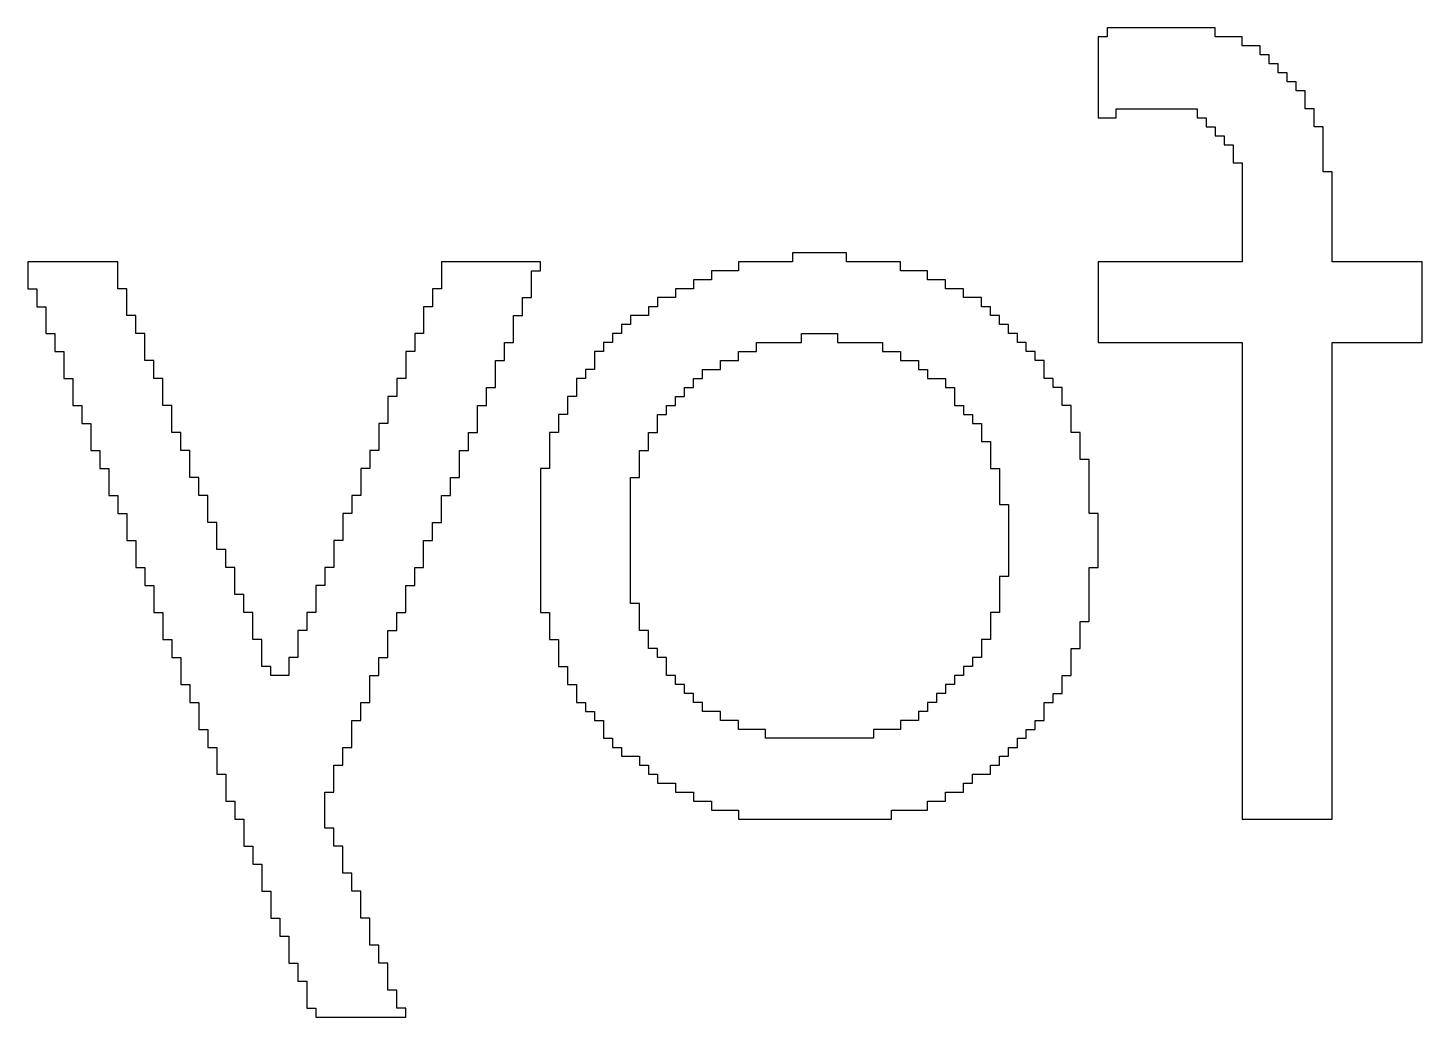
# Model space of a CAD drawing. Header units: millimetres. Extents: x 0 to 171, y 0 to 26.
# Drawn here: x 108.59 to 114.53, y 11.58 to 15.8 of the extents above; entities that cross this region are included whole.
import ezdxf

# ---------------------------------------------------------------- set-up
doc = ezdxf.new("R2010")
doc.units = ezdxf.units.MM
doc.layers.add('BottomOverlay', color=54, linetype='Continuous')

msp = doc.modelspace()

# ---------------------------------------------------------------- linework, layer by layer
at = {"layer": 'BottomOverlay'}
for p, q in [((113.1902, 15.7588), (113.1518, 15.7588)), ((113.1518, 15.7588), (113.1518, 15.7204)), ((113.1902, 15.7971), (113.1902, 15.7588)), ((113.6502, 15.7971), (113.1902, 15.7971)), ((113.6502, 15.7588), (113.6502, 15.7971)), ((113.7652, 15.7588), (113.6502, 15.7588)), ((113.7652, 15.7204), (113.7652, 15.7588)), ((113.1518, 15.7204), (113.1518, 15.6821)), ((113.8419, 15.7204), (113.7652, 15.7204)), ((113.8419, 15.6821), (113.8419, 15.7204)), ((113.1518, 15.6821), (113.1518, 15.6437)), ((113.1518, 15.6437), (113.1518, 15.6054)), ((113.8802, 15.6821), (113.8419, 15.6821)), ((113.8802, 15.6437), (113.8802, 15.6821)), ((113.9186, 15.6437), (113.8802, 15.6437)), ((113.9186, 15.6054), (113.9186, 15.6437)), ((113.1518, 15.6054), (113.1518, 15.5671)), ((113.9569, 15.6054), (113.9186, 15.6054)), ((113.9569, 15.5671), (113.9569, 15.6054)), ((113.1518, 15.5671), (113.1518, 15.5287)), ((113.1518, 15.5287), (113.1518, 15.4904)), ((113.9953, 15.5671), (113.9569, 15.5671)), ((113.9953, 15.5287), (113.9953, 15.5671)), ((114.0336, 15.5287), (113.9953, 15.5287)), ((114.0336, 15.4904), (114.0336, 15.5287)), ((113.1518, 15.4904), (113.1518, 15.4521)), ((113.1518, 15.4521), (113.1518, 15.4137)), ((113.2285, 15.4137), (113.2285, 15.4521)), ((113.2285, 15.4521), (113.5735, 15.4521)), ((113.5735, 15.4521), (113.5735, 15.4137)), ((114.0336, 15.4521), (114.0336, 15.4904)), ((114.0719, 15.4521), (114.0336, 15.4521)), ((114.0719, 15.4137), (114.0719, 15.4521)), ((113.1518, 15.4137), (113.2285, 15.4137)), ((113.5735, 15.4137), (113.6119, 15.4137)), ((113.6119, 15.4137), (113.6119, 15.3754)), ((114.0719, 15.3754), (114.0719, 15.4137)), ((113.6119, 15.3754), (113.6502, 15.3754)), ((113.6502, 15.3754), (113.6502, 15.337)), ((113.6502, 15.337), (113.6886, 15.337)), ((113.6886, 15.337), (113.6886, 15.2987)), ((114.1103, 15.3754), (114.0719, 15.3754)), ((114.1103, 15.337), (114.1103, 15.3754)), ((114.1103, 15.2987), (114.1103, 15.337)), ((113.6886, 15.2987), (113.7269, 15.2987)), ((113.7269, 15.2987), (113.7269, 15.2604)), ((114.1103, 15.2604), (114.1103, 15.2987)), ((113.7269, 15.2604), (113.7269, 15.222)), ((113.7269, 15.222), (113.7652, 15.222)), ((113.7652, 15.222), (113.7652, 15.1837)), ((114.1103, 15.222), (114.1103, 15.2604)), ((114.1103, 15.1837), (114.1103, 15.222)), ((113.7652, 15.1837), (113.7652, 15.1453)), ((114.1486, 15.1837), (114.1103, 15.1837)), ((114.1486, 15.1453), (114.1486, 15.1837)), ((113.7652, 15.1453), (113.7652, 15.107)), ((113.7652, 15.107), (113.7652, 15.0687)), ((114.1486, 15.107), (114.1486, 15.1453)), ((114.1486, 15.0687), (114.1486, 15.107)), ((113.7652, 15.0687), (113.7652, 15.0303)), ((114.1486, 15.0303), (114.1486, 15.0687)), ((113.7652, 15.0303), (113.7652, 14.992)), ((113.7652, 14.992), (113.7652, 14.9537)), ((114.1486, 14.992), (114.1486, 15.0303)), ((114.1486, 14.9537), (114.1486, 14.992)), ((113.7652, 14.9537), (113.7652, 14.9153)), ((114.1486, 14.9153), (114.1486, 14.9537)), ((113.7652, 14.9153), (113.7652, 14.877)), ((113.7652, 14.877), (113.7652, 14.8386)), ((114.1486, 14.877), (114.1486, 14.9153)), ((114.1486, 14.8386), (114.1486, 14.877)), ((108.5895, 14.8003), (108.5895, 14.762)), ((108.9729, 14.8003), (108.5895, 14.8003)), ((108.9729, 14.762), (108.9729, 14.8003)), ((110.7748, 14.8003), (110.3531, 14.8003)), ((110.3531, 14.8003), (110.3531, 14.762)), ((110.7748, 14.762), (110.7748, 14.8003)), ((111.8483, 14.8003), (111.6183, 14.8003)), ((111.6183, 14.8003), (111.6183, 14.762)), ((111.8483, 14.8386), (111.8483, 14.8003)), ((112.0783, 14.8386), (111.8483, 14.8386)), ((112.0783, 14.8003), (112.0783, 14.8386)), ((112.3084, 14.8003), (112.0783, 14.8003)), ((112.3084, 14.762), (112.3084, 14.8003)), ((113.7652, 14.8003), (113.1518, 14.8003)), ((113.1518, 14.8003), (113.1518, 14.762)), ((113.7652, 14.8386), (113.7652, 14.8003)), ((114.1486, 14.8003), (114.1486, 14.8386)), ((114.532, 14.8003), (114.1486, 14.8003)), ((114.532, 14.762), (114.532, 14.8003)), ((108.5895, 14.762), (108.5895, 14.7236)), ((108.9729, 14.7236), (108.9729, 14.762)), ((110.3531, 14.762), (110.3531, 14.7236)), ((110.7365, 14.7236), (110.7365, 14.762)), ((110.7365, 14.762), (110.7748, 14.762)), ((111.6183, 14.762), (111.5033, 14.762)), ((111.5033, 14.762), (111.5033, 14.7236)), ((112.4234, 14.762), (112.3084, 14.762)), ((112.4234, 14.7236), (112.4234, 14.762)), ((113.1518, 14.762), (113.1518, 14.7236)), ((114.532, 14.7236), (114.532, 14.762)), ((108.5895, 14.7236), (108.5895, 14.6853)), ((108.5895, 14.6853), (108.6279, 14.6853)), ((108.6279, 14.6853), (108.6279, 14.647)), ((108.9729, 14.6853), (108.9729, 14.7236)), ((109.0113, 14.6853), (108.9729, 14.6853)), ((109.0113, 14.647), (109.0113, 14.6853)), ((110.3531, 14.6853), (110.3148, 14.6853)), ((110.3148, 14.6853), (110.3148, 14.647)), ((110.3531, 14.7236), (110.3531, 14.6853)), ((110.7365, 14.6853), (110.7365, 14.7236)), ((110.7365, 14.647), (110.7365, 14.6853)), ((111.4266, 14.6853), (111.3499, 14.6853)), ((111.3499, 14.6853), (111.3499, 14.647)), ((111.5033, 14.7236), (111.4266, 14.7236)), ((111.4266, 14.7236), (111.4266, 14.6853)), ((112.5001, 14.7236), (112.4234, 14.7236)), ((112.5001, 14.6853), (112.5001, 14.7236)), ((112.5767, 14.6853), (112.5001, 14.6853)), ((112.5767, 14.647), (112.5767, 14.6853)), ((113.1518, 14.7236), (113.1518, 14.6853)), ((113.1518, 14.6853), (113.1518, 14.647)), ((114.532, 14.6853), (114.532, 14.7236)), ((114.532, 14.647), (114.532, 14.6853)), ((108.6279, 14.647), (108.6279, 14.6086)), ((109.0113, 14.6086), (109.0113, 14.647)), ((110.3148, 14.647), (110.3148, 14.6086)), ((110.6982, 14.6086), (110.6982, 14.647)), ((110.6982, 14.647), (110.7365, 14.647)), ((111.3499, 14.647), (111.2732, 14.647)), ((111.2732, 14.647), (111.2732, 14.6086)), ((112.6534, 14.647), (112.5767, 14.647)), ((112.6534, 14.6086), (112.6534, 14.647)), ((113.1518, 14.647), (113.1518, 14.6086)), ((114.532, 14.6086), (114.532, 14.647)), ((108.6279, 14.6086), (108.6662, 14.6086)), ((108.6662, 14.6086), (108.6662, 14.5703)), ((108.6662, 14.5703), (108.6662, 14.5319)), ((109.0113, 14.5703), (109.0113, 14.6086)), ((109.0496, 14.5703), (109.0113, 14.5703)), ((109.0496, 14.5319), (109.0496, 14.5703)), ((110.3148, 14.6086), (110.2764, 14.6086)), ((110.2764, 14.6086), (110.2764, 14.5703)), ((110.2764, 14.5703), (110.2764, 14.5319)), ((110.6598, 14.5319), (110.6598, 14.5703)), ((110.6598, 14.5703), (110.6982, 14.5703)), ((110.6982, 14.5703), (110.6982, 14.6086)), ((111.2349, 14.5703), (111.1582, 14.5703)), ((111.1582, 14.5703), (111.1582, 14.5319)), ((111.2732, 14.6086), (111.2349, 14.6086)), ((111.2349, 14.6086), (111.2349, 14.5703)), ((112.6918, 14.6086), (112.6534, 14.6086)), ((112.6918, 14.5703), (112.6918, 14.6086)), ((112.7301, 14.5703), (112.6918, 14.5703)), ((112.7301, 14.5319), (112.7301, 14.5703)), ((113.1518, 14.6086), (113.1518, 14.5703)), ((113.1518, 14.5703), (113.1518, 14.5319)), ((114.532, 14.5703), (114.532, 14.6086)), ((114.532, 14.5319), (114.532, 14.5703)), ((108.6662, 14.5319), (108.6662, 14.4936)), ((109.0496, 14.4936), (109.0496, 14.5319)), ((110.2764, 14.5319), (110.2764, 14.4936)), ((110.6598, 14.4936), (110.6598, 14.5319)), ((111.1582, 14.5319), (111.1199, 14.5319)), ((111.1199, 14.5319), (111.1199, 14.4936)), ((112.7684, 14.5319), (112.7301, 14.5319)), ((112.7684, 14.4936), (112.7684, 14.5319)), ((113.1518, 14.5319), (113.1518, 14.4936)), ((114.532, 14.4936), (114.532, 14.5319)), ((108.6662, 14.4936), (108.7046, 14.4936)), ((108.7046, 14.4936), (108.7046, 14.4553)), ((108.7046, 14.4553), (108.7046, 14.4169)), ((109.0879, 14.4936), (109.0496, 14.4936)), ((109.0879, 14.4553), (109.0879, 14.4936)), ((109.0879, 14.4169), (109.0879, 14.4553)), ((110.2764, 14.4936), (110.2381, 14.4936)), ((110.2381, 14.4936), (110.2381, 14.4553)), ((110.2381, 14.4553), (110.2381, 14.4169)), ((110.6215, 14.4169), (110.6215, 14.4553)), ((110.6215, 14.4553), (110.6598, 14.4553)), ((110.6598, 14.4553), (110.6598, 14.4936)), ((111.0815, 14.4553), (111.0432, 14.4553)), ((111.0432, 14.4553), (111.0432, 14.4169)), ((111.1199, 14.4936), (111.0815, 14.4936)), ((111.0815, 14.4936), (111.0815, 14.4553)), ((111.695, 14.4169), (111.695, 14.4553)), ((111.695, 14.4553), (111.8867, 14.4553)), ((111.8867, 14.4553), (111.8867, 14.4936)), ((111.8867, 14.4936), (112.04, 14.4936)), ((112.04, 14.4936), (112.04, 14.4553)), ((112.04, 14.4553), (112.2317, 14.4553)), ((112.2317, 14.4553), (112.2317, 14.4169)), ((112.8068, 14.4936), (112.7684, 14.4936)), ((112.8068, 14.4553), (112.8068, 14.4936)), ((112.8451, 14.4553), (112.8068, 14.4553)), ((112.8451, 14.4169), (112.8451, 14.4553)), ((113.1518, 14.4936), (113.1518, 14.4553)), ((113.1518, 14.4553), (113.7652, 14.4553)), ((113.7652, 14.4553), (113.7652, 14.4169)), ((114.1486, 14.4169), (114.1486, 14.4553)), ((114.1486, 14.4553), (114.532, 14.4553)), ((114.532, 14.4553), (114.532, 14.4936)), ((108.7046, 14.4169), (108.7429, 14.4169)), ((108.7429, 14.4169), (108.7429, 14.3786)), ((109.0879, 14.3786), (109.0879, 14.4169)), ((110.2381, 14.4169), (110.1998, 14.4169)), ((110.1998, 14.4169), (110.1998, 14.3786)), ((110.6215, 14.3786), (110.6215, 14.4169)), ((111.0432, 14.4169), (111.0049, 14.4169)), ((111.0049, 14.4169), (111.0049, 14.3786)), ((111.6183, 14.3786), (111.6183, 14.4169)), ((111.6183, 14.4169), (111.695, 14.4169)), ((112.2317, 14.4169), (112.3084, 14.4169)), ((112.3084, 14.4169), (112.3084, 14.3786)), ((112.8834, 14.4169), (112.8451, 14.4169)), ((112.8834, 14.3786), (112.8834, 14.4169)), ((113.7652, 14.4169), (113.7652, 14.3786)), ((114.1486, 14.3786), (114.1486, 14.4169)), ((108.7429, 14.3786), (108.7429, 14.3402)), ((108.7429, 14.3402), (108.7429, 14.3019)), ((109.1263, 14.3786), (109.0879, 14.3786)), ((109.1263, 14.3402), (109.1263, 14.3786)), ((109.1263, 14.3019), (109.1263, 14.3402)), ((110.1998, 14.3786), (110.1998, 14.3402)), ((110.1998, 14.3402), (110.1998, 14.3019)), ((110.5831, 14.3402), (110.5831, 14.3786)), ((110.5831, 14.3786), (110.6215, 14.3786)), ((110.5831, 14.3019), (110.5831, 14.3402)), ((111.0049, 14.3402), (110.9665, 14.3402)), ((110.9665, 14.3402), (110.9665, 14.3019)), ((111.0049, 14.3786), (111.0049, 14.3402)), ((111.4649, 14.3019), (111.4649, 14.3402)), ((111.4649, 14.3402), (111.5416, 14.3402)), ((111.5416, 14.3402), (111.5416, 14.3786)), ((111.5416, 14.3786), (111.6183, 14.3786)), ((112.3084, 14.3786), (112.3851, 14.3786)), ((112.3851, 14.3786), (112.3851, 14.3402)), ((112.3851, 14.3402), (112.4234, 14.3402)), ((112.4234, 14.3402), (112.4234, 14.3019)), ((112.9218, 14.3786), (112.8834, 14.3786)), ((112.9218, 14.3402), (112.9218, 14.3786)), ((112.9218, 14.3019), (112.9218, 14.3402)), ((113.7652, 14.3786), (113.7652, 14.3402)), ((113.7652, 14.3402), (113.7652, 14.3019)), ((114.1486, 14.3402), (114.1486, 14.3786)), ((114.1486, 14.3019), (114.1486, 14.3402)), ((108.7429, 14.3019), (108.7812, 14.3019)), ((108.7812, 14.3019), (108.7812, 14.2636)), ((108.7812, 14.2636), (108.7812, 14.2252)), ((109.1646, 14.3019), (109.1263, 14.3019)), ((109.1646, 14.2636), (109.1646, 14.3019)), ((109.1646, 14.2252), (109.1646, 14.2636)), ((110.1998, 14.3019), (110.1614, 14.3019)), ((110.1614, 14.3019), (110.1614, 14.2636)), ((110.1614, 14.2636), (110.1614, 14.2252)), ((110.5448, 14.2252), (110.5448, 14.2636)), ((110.5448, 14.2636), (110.5831, 14.2636)), ((110.5831, 14.2636), (110.5831, 14.3019)), ((110.9665, 14.3019), (110.9282, 14.3019)), ((110.9282, 14.3019), (110.9282, 14.2636)), ((110.9282, 14.2636), (110.9282, 14.2252)), ((111.3883, 14.2252), (111.3883, 14.2636)), ((111.3883, 14.2636), (111.4266, 14.2636)), ((111.4266, 14.2636), (111.4266, 14.3019)), ((111.4266, 14.3019), (111.4649, 14.3019)), ((112.4234, 14.3019), (112.5001, 14.3019)), ((112.5001, 14.3019), (112.5001, 14.2636)), ((112.5001, 14.2636), (112.5384, 14.2636)), ((112.5384, 14.2636), (112.5384, 14.2252)), ((112.9601, 14.3019), (112.9218, 14.3019)), ((112.9601, 14.2636), (112.9601, 14.3019)), ((112.9985, 14.2636), (112.9601, 14.2636)), ((112.9985, 14.2252), (112.9985, 14.2636)), ((113.7652, 14.3019), (113.7652, 14.2636)), ((113.7652, 14.2636), (113.7652, 14.2252)), ((114.1486, 14.2636), (114.1486, 14.3019)), ((114.1486, 14.2252), (114.1486, 14.2636)), ((108.7812, 14.2252), (108.7812, 14.1869)), ((109.1646, 14.1869), (109.1646, 14.2252)), ((110.1614, 14.2252), (110.1231, 14.2252)), ((110.1231, 14.2252), (110.1231, 14.1869)), ((110.5448, 14.1869), (110.5448, 14.2252)), ((110.9282, 14.2252), (110.8899, 14.2252)), ((110.8899, 14.2252), (110.8899, 14.1869)), ((111.3499, 14.1869), (111.3499, 14.2252)), ((111.3499, 14.2252), (111.3883, 14.2252)), ((112.5384, 14.2252), (112.5384, 14.1869)), ((112.9985, 14.1869), (112.9985, 14.2252)), ((113.7652, 14.2252), (113.7652, 14.1869)), ((114.1486, 14.1869), (114.1486, 14.2252)), ((108.7812, 14.1869), (108.8196, 14.1869)), ((108.8196, 14.1869), (108.8196, 14.1486)), ((108.8196, 14.1486), (108.8196, 14.1102)), ((109.203, 14.1869), (109.1646, 14.1869)), ((109.203, 14.1486), (109.203, 14.1869)), ((109.203, 14.1102), (109.203, 14.1486)), ((110.1231, 14.1869), (110.1231, 14.1486)), ((110.1231, 14.1486), (110.1231, 14.1102)), ((110.5065, 14.1486), (110.5065, 14.1869)), ((110.5065, 14.1869), (110.5448, 14.1869)), ((110.5065, 14.1102), (110.5065, 14.1486)), ((110.8899, 14.1486), (110.8515, 14.1486)), ((110.8515, 14.1486), (110.8515, 14.1102)), ((110.8899, 14.1869), (110.8899, 14.1486)), ((111.2732, 14.1102), (111.2732, 14.1486)), ((111.2732, 14.1486), (111.3116, 14.1486)), ((111.3116, 14.1486), (111.3116, 14.1869)), ((111.3116, 14.1869), (111.3499, 14.1869)), ((112.5384, 14.1869), (112.5767, 14.1869)), ((112.5767, 14.1869), (112.5767, 14.1486)), ((112.5767, 14.1486), (112.6151, 14.1486)), ((112.6151, 14.1486), (112.6151, 14.1102)), ((113.0368, 14.1869), (112.9985, 14.1869)), ((113.0368, 14.1486), (113.0368, 14.1869)), ((113.0368, 14.1102), (113.0368, 14.1486)), ((113.7652, 14.1869), (113.7652, 14.1486)), ((113.7652, 14.1486), (113.7652, 14.1102)), ((114.1486, 14.1486), (114.1486, 14.1869)), ((114.1486, 14.1102), (114.1486, 14.1486)), ((108.8196, 14.1102), (108.8579, 14.1102)), ((108.8579, 14.1102), (108.8579, 14.0719)), ((109.203, 14.0719), (109.203, 14.1102)), ((110.1231, 14.1102), (110.0847, 14.1102)), ((110.0847, 14.1102), (110.0847, 14.0719)), ((110.5065, 14.0719), (110.5065, 14.1102)), ((110.8515, 14.1102), (110.8515, 14.0719)), ((111.2732, 14.0719), (111.2732, 14.1102)), ((112.6151, 14.1102), (112.6534, 14.1102)), ((112.6534, 14.1102), (112.6534, 14.0719)), ((113.0368, 14.0719), (113.0368, 14.1102)), ((113.7652, 14.1102), (113.7652, 14.0719)), ((114.1486, 14.0719), (114.1486, 14.1102)), ((108.8579, 14.0719), (108.8579, 14.0335)), ((108.8579, 14.0335), (108.8579, 13.9952)), ((109.2413, 14.0719), (109.203, 14.0719)), ((109.2413, 14.0335), (109.2413, 14.0719)), ((109.2413, 13.9952), (109.2413, 14.0335)), ((110.0847, 14.0719), (110.0847, 14.0335)), ((110.0847, 14.0335), (110.0847, 13.9952)), ((110.4681, 14.0335), (110.4681, 14.0719)), ((110.4681, 14.0719), (110.5065, 14.0719)), ((110.4681, 13.9952), (110.4681, 14.0335)), ((110.8515, 14.0719), (110.8132, 14.0719)), ((110.8132, 14.0719), (110.8132, 14.0335)), ((110.8132, 14.0335), (110.8132, 13.9952)), ((111.2349, 14.0335), (111.2349, 14.0719)), ((111.2349, 14.0719), (111.2732, 14.0719)), ((111.2349, 13.9952), (111.2349, 14.0335)), ((112.6534, 14.0719), (112.6534, 14.0335)), ((112.6534, 14.0335), (112.6918, 14.0335)), ((112.6918, 14.0335), (112.6918, 13.9952)), ((113.0751, 14.0719), (113.0368, 14.0719)), ((113.0751, 14.0335), (113.0751, 14.0719)), ((113.0751, 13.9952), (113.0751, 14.0335)), ((113.7652, 14.0719), (113.7652, 14.0335)), ((113.7652, 14.0335), (113.7652, 13.9952)), ((114.1486, 14.0335), (114.1486, 14.0719)), ((114.1486, 13.9952), (114.1486, 14.0335)), ((108.8579, 13.9952), (108.8963, 13.9952)), ((108.8963, 13.9952), (108.8963, 13.9569)), ((109.2796, 13.9952), (109.2413, 13.9952)), ((109.2796, 13.9569), (109.2796, 13.9952)), ((110.0847, 13.9952), (110.0464, 13.9952)), ((110.0464, 13.9952), (110.0464, 13.9569)), ((110.4298, 13.9569), (110.4298, 13.9952)), ((110.4298, 13.9952), (110.4681, 13.9952)), ((110.8132, 13.9952), (110.8132, 13.9569)), ((111.1966, 13.9569), (111.1966, 13.9952)), ((111.1966, 13.9952), (111.2349, 13.9952)), ((112.6918, 13.9952), (112.6918, 13.9569)), ((113.0751, 13.9569), (113.0751, 13.9952)), ((113.7652, 13.9952), (113.7652, 13.9569)), ((114.1486, 13.9569), (114.1486, 13.9952)), ((108.8963, 13.9569), (108.8963, 13.9185)), ((108.8963, 13.9185), (108.9346, 13.9185)), ((108.9346, 13.9185), (108.9346, 13.8802)), ((109.2796, 13.9185), (109.2796, 13.9569)), ((109.2796, 13.8802), (109.2796, 13.9185)), ((110.0464, 13.9185), (110.0081, 13.9185)), ((110.0081, 13.9185), (110.0081, 13.8802)), ((110.0464, 13.9569), (110.0464, 13.9185)), ((110.4298, 13.9185), (110.4298, 13.9569)), ((110.4298, 13.8802), (110.4298, 13.9185)), ((110.8132, 13.9185), (110.7748, 13.9185)), ((110.7748, 13.9185), (110.7748, 13.8802)), ((110.8132, 13.9569), (110.8132, 13.9185)), ((111.1966, 13.9185), (111.1966, 13.9569)), ((111.1966, 13.8802), (111.1966, 13.9185)), ((112.6918, 13.9569), (112.6918, 13.9185)), ((112.6918, 13.9185), (112.7301, 13.9185)), ((112.7301, 13.9185), (112.7301, 13.8802)), ((113.1135, 13.9569), (113.0751, 13.9569)), ((113.1135, 13.9185), (113.1135, 13.9569)), ((113.1135, 13.8802), (113.1135, 13.9185)), ((113.7652, 13.9569), (113.7652, 13.9185)), ((113.7652, 13.9185), (113.7652, 13.8802)), ((114.1486, 13.9185), (114.1486, 13.9569)), ((114.1486, 13.8802), (114.1486, 13.9185)), ((108.9346, 13.8802), (108.9346, 13.8418)), ((109.318, 13.8802), (109.2796, 13.8802)), ((109.318, 13.8418), (109.318, 13.8802)), ((110.0081, 13.8802), (110.0081, 13.8418)), ((110.3915, 13.8418), (110.3915, 13.8802)), ((110.3915, 13.8802), (110.4298, 13.8802)), ((110.7748, 13.8802), (110.7748, 13.8418)), ((111.1582, 13.8418), (111.1582, 13.8802)), ((111.1582, 13.8802), (111.1966, 13.8802)), ((112.7301, 13.8802), (112.7301, 13.8418)), ((113.1135, 13.8418), (113.1135, 13.8802)), ((113.7652, 13.8802), (113.7652, 13.8418)), ((114.1486, 13.8418), (114.1486, 13.8802)), ((108.9346, 13.8418), (108.9346, 13.8035)), ((108.9346, 13.8035), (108.9729, 13.8035)), ((108.9729, 13.8035), (108.9729, 13.7652)), ((109.318, 13.8035), (109.318, 13.8418)), ((109.3563, 13.8035), (109.318, 13.8035)), ((109.3563, 13.7652), (109.3563, 13.8035)), ((110.0081, 13.8035), (109.9697, 13.8035)), ((109.9697, 13.8035), (109.9697, 13.7652)), ((110.0081, 13.8418), (110.0081, 13.8035)), ((110.3531, 13.7652), (110.3531, 13.8035)), ((110.3531, 13.8035), (110.3915, 13.8035)), ((110.3915, 13.8035), (110.3915, 13.8418)), ((110.7748, 13.8418), (110.7748, 13.8035)), ((110.7748, 13.8035), (110.7748, 13.7652)), ((111.1582, 13.8035), (111.1582, 13.8418)), ((111.1582, 13.7652), (111.1582, 13.8035)), ((112.7301, 13.8418), (112.7301, 13.8035)), ((112.7301, 13.8035), (112.7301, 13.7652)), ((113.1135, 13.8035), (113.1135, 13.8418)), ((113.1135, 13.7652), (113.1135, 13.8035)), ((113.7652, 13.8418), (113.7652, 13.8035)), ((113.7652, 13.8035), (113.7652, 13.7652)), ((114.1486, 13.8035), (114.1486, 13.8418)), ((114.1486, 13.7652), (114.1486, 13.8035)), ((108.9729, 13.7652), (108.9729, 13.7268)), ((109.3563, 13.7268), (109.3563, 13.7652)), ((109.9697, 13.7652), (109.9697, 13.7268)), ((110.3531, 13.7268), (110.3531, 13.7652)), ((110.7748, 13.7652), (110.7748, 13.7268)), ((111.1582, 13.7268), (111.1582, 13.7652)), ((112.7301, 13.7652), (112.7684, 13.7652)), ((112.7684, 13.7652), (112.7684, 13.7268)), ((113.1135, 13.7268), (113.1135, 13.7652)), ((113.7652, 13.7652), (113.7652, 13.7268)), ((114.1486, 13.7268), (114.1486, 13.7652)), ((108.9729, 13.7268), (109.0113, 13.7268)), ((109.0113, 13.7268), (109.0113, 13.6885)), ((109.0113, 13.6885), (109.0113, 13.6502)), ((109.3563, 13.6885), (109.3563, 13.7268)), ((109.3947, 13.6885), (109.3563, 13.6885)), ((109.3947, 13.6502), (109.3947, 13.6885)), ((109.9697, 13.7268), (109.9314, 13.7268)), ((109.9314, 13.7268), (109.9314, 13.6885)), ((109.9314, 13.6885), (109.9314, 13.6502)), ((110.3148, 13.6502), (110.3148, 13.6885)), ((110.3148, 13.6885), (110.3531, 13.6885)), ((110.3531, 13.6885), (110.3531, 13.7268)), ((110.7748, 13.7268), (110.7748, 13.6885)), ((110.7748, 13.6885), (110.7748, 13.6502)), ((111.1582, 13.6885), (111.1582, 13.7268)), ((111.1582, 13.6502), (111.1582, 13.6885)), ((112.7684, 13.7268), (112.7684, 13.6885)), ((112.7684, 13.6885), (112.7684, 13.6502)), ((113.1518, 13.7268), (113.1135, 13.7268)), ((113.1518, 13.6885), (113.1518, 13.7268)), ((113.1518, 13.6502), (113.1518, 13.6885)), ((113.7652, 13.7268), (113.7652, 13.6885)), ((113.7652, 13.6885), (113.7652, 13.6502)), ((114.1486, 13.6885), (114.1486, 13.7268)), ((114.1486, 13.6502), (114.1486, 13.6885)), ((109.0113, 13.6502), (109.0113, 13.6118)), ((109.0113, 13.6118), (109.0496, 13.6118)), ((109.0496, 13.6118), (109.0496, 13.5735)), ((109.3947, 13.6118), (109.3947, 13.6502)), ((109.3947, 13.5735), (109.3947, 13.6118)), ((109.9314, 13.6118), (109.8931, 13.6118)), ((109.8931, 13.6118), (109.8931, 13.5735)), ((109.9314, 13.6502), (109.9314, 13.6118)), ((110.2764, 13.5735), (110.2764, 13.6118)), ((110.2764, 13.6118), (110.3148, 13.6118)), ((110.3148, 13.6118), (110.3148, 13.6502)), ((110.7748, 13.6502), (110.7748, 13.6118)), ((110.7748, 13.6118), (110.7748, 13.5735)), ((111.1582, 13.6118), (111.1582, 13.6502)), ((111.1582, 13.5735), (111.1582, 13.6118)), ((112.7684, 13.6502), (112.7684, 13.6118)), ((112.7684, 13.6118), (112.7684, 13.5735)), ((113.1518, 13.6118), (113.1518, 13.6502)), ((113.1518, 13.5735), (113.1518, 13.6118)), ((113.7652, 13.6502), (113.7652, 13.6118)), ((113.7652, 13.6118), (113.7652, 13.5735)), ((114.1486, 13.6118), (114.1486, 13.6502)), ((114.1486, 13.5735), (114.1486, 13.6118)), ((109.0496, 13.5735), (109.0496, 13.5351)), ((109.433, 13.5735), (109.3947, 13.5735)), ((109.433, 13.5351), (109.433, 13.5735)), ((109.8931, 13.5735), (109.8931, 13.5351)), ((110.2764, 13.5351), (110.2764, 13.5735)), ((110.7748, 13.5735), (110.7748, 13.5351)), ((111.1582, 13.5351), (111.1582, 13.5735)), ((112.7684, 13.5735), (112.7684, 13.5351)), ((113.1518, 13.5351), (113.1518, 13.5735)), ((113.7652, 13.5735), (113.7652, 13.5351)), ((114.1486, 13.5351), (114.1486, 13.5735)), ((109.0496, 13.5351), (109.0496, 13.4968)), ((109.0496, 13.4968), (109.0879, 13.4968)), ((109.0879, 13.4968), (109.0879, 13.4585)), ((109.433, 13.4968), (109.433, 13.5351)), ((109.4713, 13.4968), (109.433, 13.4968)), ((109.4713, 13.4585), (109.4713, 13.4968)), ((109.8931, 13.4968), (109.8547, 13.4968)), ((109.8547, 13.4968), (109.8547, 13.4585)), ((109.8931, 13.5351), (109.8931, 13.4968)), ((110.2381, 13.4585), (110.2381, 13.4968)), ((110.2381, 13.4968), (110.2764, 13.4968)), ((110.2764, 13.4968), (110.2764, 13.5351)), ((110.7748, 13.5351), (110.7748, 13.4968)), ((110.7748, 13.4968), (110.7748, 13.4585)), ((111.1582, 13.4968), (111.1582, 13.5351)), ((111.1582, 13.4585), (111.1582, 13.4968)), ((112.7684, 13.5351), (112.7684, 13.4968)), ((112.7684, 13.4968), (112.7684, 13.4585)), ((113.1135, 13.4585), (113.1135, 13.4968)), ((113.1135, 13.4968), (113.1518, 13.4968)), ((113.1518, 13.4968), (113.1518, 13.5351)), ((113.7652, 13.5351), (113.7652, 13.4968)), ((113.7652, 13.4968), (113.7652, 13.4585)), ((114.1486, 13.4968), (114.1486, 13.5351)), ((114.1486, 13.4585), (114.1486, 13.4968)), ((109.0879, 13.4585), (109.0879, 13.4201)), ((109.4713, 13.4201), (109.4713, 13.4585)), ((109.8547, 13.4585), (109.8547, 13.4201)), ((110.2381, 13.4201), (110.2381, 13.4585)), ((110.7748, 13.4585), (110.7748, 13.4201)), ((111.1582, 13.4201), (111.1582, 13.4585)), ((112.7684, 13.4585), (112.7301, 13.4585)), ((112.7301, 13.4585), (112.7301, 13.4201)), ((113.1135, 13.4201), (113.1135, 13.4585)), ((113.7652, 13.4585), (113.7652, 13.4201)), ((114.1486, 13.4201), (114.1486, 13.4585)), ((109.0879, 13.4201), (109.1263, 13.4201)), ((109.1263, 13.4201), (109.1263, 13.3818)), ((109.1263, 13.3818), (109.1263, 13.3434)), ((109.4713, 13.3818), (109.4713, 13.4201)), ((109.5097, 13.3818), (109.4713, 13.3818)), ((109.5097, 13.3434), (109.5097, 13.3818)), ((109.8547, 13.4201), (109.8164, 13.4201)), ((109.8164, 13.4201), (109.8164, 13.3818)), ((109.8164, 13.3818), (109.8164, 13.3434)), ((110.1998, 13.3818), (110.1998, 13.4201)), ((110.1998, 13.4201), (110.2381, 13.4201)), ((110.1998, 13.3434), (110.1998, 13.3818)), ((110.7748, 13.4201), (110.7748, 13.3818)), ((110.7748, 13.3818), (110.7748, 13.3434)), ((111.1582, 13.3818), (111.1582, 13.4201)), ((111.1582, 13.3434), (111.1582, 13.3818)), ((112.7301, 13.4201), (112.7301, 13.3818)), ((112.7301, 13.3818), (112.7301, 13.3434)), ((113.1135, 13.3818), (113.1135, 13.4201)), ((113.1135, 13.3434), (113.1135, 13.3818)), ((113.7652, 13.4201), (113.7652, 13.3818)), ((113.7652, 13.3818), (113.7652, 13.3434)), ((114.1486, 13.3818), (114.1486, 13.4201)), ((114.1486, 13.3434), (114.1486, 13.3818)), ((109.1263, 13.3434), (109.1263, 13.3051)), ((109.5097, 13.3051), (109.5097, 13.3434)), ((109.8164, 13.3434), (109.8164, 13.3051)), ((110.1998, 13.3051), (110.1998, 13.3434)), ((110.7748, 13.3434), (110.7748, 13.3051)), ((111.1966, 13.3434), (111.1582, 13.3434)), ((111.1966, 13.3051), (111.1966, 13.3434)), ((112.7301, 13.3434), (112.7301, 13.3051)), ((113.1135, 13.3051), (113.1135, 13.3434)), ((113.7652, 13.3434), (113.7652, 13.3051)), ((114.1486, 13.3051), (114.1486, 13.3434)), ((109.1263, 13.3051), (109.1646, 13.3051)), ((109.1646, 13.3051), (109.1646, 13.2668)), ((109.1646, 13.2668), (109.1646, 13.2284)), ((109.548, 13.3051), (109.5097, 13.3051)), ((109.548, 13.2668), (109.548, 13.3051)), ((109.548, 13.2284), (109.548, 13.2668)), ((109.8164, 13.3051), (109.778, 13.3051)), ((109.778, 13.3051), (109.778, 13.2668)), ((109.778, 13.2668), (109.778, 13.2284)), ((110.1614, 13.2668), (110.1614, 13.3051)), ((110.1614, 13.3051), (110.1998, 13.3051)), ((110.1614, 13.2284), (110.1614, 13.2668)), ((110.7748, 13.3051), (110.8132, 13.3051)), ((110.8132, 13.3051), (110.8132, 13.2668)), ((110.8132, 13.2668), (110.8132, 13.2284)), ((111.1966, 13.2668), (111.1966, 13.3051)), ((111.1966, 13.2284), (111.1966, 13.2668)), ((112.7301, 13.3051), (112.6918, 13.3051)), ((112.6918, 13.3051), (112.6918, 13.2668)), ((112.6918, 13.2668), (112.6918, 13.2284)), ((113.0751, 13.2284), (113.0751, 13.2668)), ((113.0751, 13.2668), (113.1135, 13.2668)), ((113.1135, 13.2668), (113.1135, 13.3051)), ((113.7652, 13.3051), (113.7652, 13.2668)), ((113.7652, 13.2668), (113.7652, 13.2284)), ((114.1486, 13.2668), (114.1486, 13.3051)), ((114.1486, 13.2284), (114.1486, 13.2668)), ((109.1646, 13.2284), (109.1646, 13.1901)), ((109.548, 13.1901), (109.548, 13.2284)), ((109.778, 13.2284), (109.7397, 13.2284)), ((109.7397, 13.2284), (109.7397, 13.1901)), ((110.1231, 13.1901), (110.1231, 13.2284)), ((110.1231, 13.2284), (110.1614, 13.2284)), ((110.8132, 13.2284), (110.8132, 13.1901)), ((111.2349, 13.2284), (111.1966, 13.2284)), ((111.2349, 13.1901), (111.2349, 13.2284)), ((112.6918, 13.2284), (112.6918, 13.1901)), ((113.0751, 13.1901), (113.0751, 13.2284)), ((113.7652, 13.2284), (113.7652, 13.1901)), ((114.1486, 13.1901), (114.1486, 13.2284)), ((109.1646, 13.1901), (109.203, 13.1901)), ((109.203, 13.1901), (109.203, 13.1518)), ((109.203, 13.1518), (109.203, 13.1134)), ((109.5863, 13.1901), (109.548, 13.1901)), ((109.5863, 13.1518), (109.5863, 13.1901)), ((109.5863, 13.1134), (109.5863, 13.1518)), ((109.7397, 13.1901), (109.7397, 13.1518)), ((109.7397, 13.1518), (109.7397, 13.1134)), ((110.1231, 13.1518), (110.1231, 13.1901)), ((110.1231, 13.1134), (110.1231, 13.1518)), ((110.8132, 13.1901), (110.8515, 13.1901)), ((110.8515, 13.1901), (110.8515, 13.1518)), ((110.8515, 13.1518), (110.8515, 13.1134)), ((111.2349, 13.1518), (111.2349, 13.1901)), ((111.2732, 13.1518), (111.2349, 13.1518)), ((111.2732, 13.1134), (111.2732, 13.1518)), ((112.6918, 13.1901), (112.6534, 13.1901)), ((112.6534, 13.1901), (112.6534, 13.1518)), ((112.6534, 13.1518), (112.6534, 13.1134)), ((113.0368, 13.1134), (113.0368, 13.1518)), ((113.0368, 13.1518), (113.0751, 13.1518)), ((113.0751, 13.1518), (113.0751, 13.1901)), ((113.7652, 13.1901), (113.7652, 13.1518)), ((113.7652, 13.1518), (113.7652, 13.1134)), ((114.1486, 13.1518), (114.1486, 13.1901)), ((114.1486, 13.1134), (114.1486, 13.1518)), ((109.203, 13.1134), (109.2413, 13.1134)), ((109.2413, 13.1134), (109.2413, 13.0751)), ((109.2413, 13.0751), (109.2413, 13.0367)), ((109.5863, 13.0751), (109.5863, 13.1134)), ((109.6247, 13.0751), (109.5863, 13.0751)), ((109.6247, 13.0367), (109.6247, 13.0751)), ((109.7397, 13.1134), (109.7014, 13.1134)), ((109.7014, 13.1134), (109.7014, 13.0751)), ((109.7014, 13.0751), (109.7014, 13.0367)), ((110.0847, 13.0751), (110.0847, 13.1134)), ((110.0847, 13.1134), (110.1231, 13.1134)), ((110.0847, 13.0367), (110.0847, 13.0751)), ((110.8515, 13.1134), (110.8515, 13.0751)), ((110.8515, 13.0751), (110.8899, 13.0751)), ((110.8899, 13.0751), (110.8899, 13.0367)), ((111.3116, 13.1134), (111.2732, 13.1134)), ((111.3116, 13.0751), (111.3116, 13.1134)), ((111.3116, 13.0367), (111.3116, 13.0751)), ((112.6151, 13.0751), (112.5767, 13.0751)), ((112.5767, 13.0751), (112.5767, 13.0367)), ((112.6534, 13.1134), (112.6151, 13.1134)), ((112.6151, 13.1134), (112.6151, 13.0751)), ((113.0368, 13.0751), (113.0368, 13.1134)), ((113.0368, 13.0367), (113.0368, 13.0751)), ((113.7652, 13.1134), (113.7652, 13.0751)), ((113.7652, 13.0751), (113.7652, 13.0367)), ((114.1486, 13.0751), (114.1486, 13.1134)), ((114.1486, 13.0367), (114.1486, 13.0751)), ((109.2413, 13.0367), (109.2413, 12.9984)), ((109.7014, 13.0367), (109.6247, 13.0367)), ((110.0464, 12.9984), (110.0464, 13.0367)), ((110.0464, 13.0367), (110.0847, 13.0367)), ((110.8899, 13.0367), (110.8899, 12.9984)), ((111.3499, 13.0367), (111.3116, 13.0367)), ((111.3499, 12.9984), (111.3499, 13.0367)), ((112.5767, 13.0367), (112.5384, 13.0367)), ((112.5384, 13.0367), (112.5384, 12.9984)), ((112.9985, 12.9984), (112.9985, 13.0367)), ((112.9985, 13.0367), (113.0368, 13.0367)), ((113.7652, 13.0367), (113.7652, 12.9984)), ((114.1486, 12.9984), (114.1486, 13.0367)), ((109.2413, 12.9984), (109.2796, 12.9984)), ((109.2796, 12.9984), (109.2796, 12.9601)), ((109.2796, 12.9601), (109.2796, 12.9217)), ((110.0464, 12.9601), (110.0464, 12.9984)), ((110.0464, 12.9217), (110.0464, 12.9601)), ((110.8899, 12.9984), (110.9282, 12.9984)), ((110.9282, 12.9984), (110.9282, 12.9601)), ((110.9282, 12.9601), (110.9282, 12.9217)), ((111.3883, 12.9984), (111.3499, 12.9984)), ((111.3883, 12.9601), (111.3883, 12.9984)), ((111.4266, 12.9601), (111.3883, 12.9601)), ((111.4266, 12.9217), (111.4266, 12.9601)), ((112.5001, 12.9601), (112.4617, 12.9601)), ((112.4617, 12.9601), (112.4617, 12.9217)), ((112.5384, 12.9984), (112.5001, 12.9984)), ((112.5001, 12.9984), (112.5001, 12.9601)), ((112.9601, 12.9217), (112.9601, 12.9601)), ((112.9601, 12.9601), (112.9985, 12.9601)), ((112.9985, 12.9601), (112.9985, 12.9984)), ((113.7652, 12.9984), (113.7652, 12.9601)), ((113.7652, 12.9601), (113.7652, 12.9217)), ((114.1486, 12.9601), (114.1486, 12.9984)), ((114.1486, 12.9217), (114.1486, 12.9601)), ((109.2796, 12.9217), (109.318, 12.9217)), ((109.318, 12.9217), (109.318, 12.8834)), ((110.0081, 12.8834), (110.0081, 12.9217)), ((110.0081, 12.9217), (110.0464, 12.9217)), ((110.9282, 12.9217), (110.9665, 12.9217)), ((110.9665, 12.9217), (110.9665, 12.8834)), ((111.4649, 12.9217), (111.4266, 12.9217)), ((111.4649, 12.8834), (111.4649, 12.9217)), ((112.4617, 12.9217), (112.4234, 12.9217)), ((112.4234, 12.9217), (112.4234, 12.8834)), ((112.9218, 12.8834), (112.9218, 12.9217)), ((112.9218, 12.9217), (112.9601, 12.9217)), ((113.7652, 12.9217), (113.7652, 12.8834)), ((114.1486, 12.8834), (114.1486, 12.9217)), ((109.318, 12.8834), (109.318, 12.845)), ((109.318, 12.845), (109.318, 12.8067)), ((109.9697, 12.8067), (109.9697, 12.845)), ((109.9697, 12.845), (110.0081, 12.845)), ((110.0081, 12.845), (110.0081, 12.8834)), ((110.9665, 12.8834), (111.0049, 12.8834)), ((111.0049, 12.8834), (111.0049, 12.845)), ((111.0049, 12.845), (111.0432, 12.845)), ((111.0432, 12.845), (111.0432, 12.8067)), ((111.5416, 12.8834), (111.4649, 12.8834)), ((111.5416, 12.845), (111.5416, 12.8834)), ((111.6183, 12.845), (111.5416, 12.845)), ((111.6183, 12.8067), (111.6183, 12.845)), ((112.3851, 12.845), (112.3084, 12.845)), ((112.3084, 12.845), (112.3084, 12.8067)), ((112.4234, 12.8834), (112.3851, 12.8834)), ((112.3851, 12.8834), (112.3851, 12.845)), ((112.8834, 12.8067), (112.8834, 12.845)), ((112.8834, 12.845), (112.9218, 12.845)), ((112.9218, 12.845), (112.9218, 12.8834)), ((113.7652, 12.8834), (113.7652, 12.845)), ((113.7652, 12.845), (113.7652, 12.8067)), ((114.1486, 12.845), (114.1486, 12.8834)), ((114.1486, 12.8067), (114.1486, 12.845)), ((109.318, 12.8067), (109.3563, 12.8067)), ((109.3563, 12.8067), (109.3563, 12.7684)), ((109.9697, 12.7684), (109.9697, 12.8067)), ((111.0432, 12.8067), (111.0432, 12.7684)), ((111.7333, 12.8067), (111.6183, 12.8067)), ((111.7333, 12.7684), (111.7333, 12.8067)), ((112.3084, 12.8067), (112.1934, 12.8067)), ((112.1934, 12.8067), (112.1934, 12.7684)), ((112.8451, 12.7684), (112.8451, 12.8067)), ((112.8451, 12.8067), (112.8834, 12.8067)), ((113.7652, 12.8067), (113.7652, 12.7684)), ((114.1486, 12.7684), (114.1486, 12.8067)), ((109.3563, 12.7684), (109.3563, 12.73)), ((109.3563, 12.73), (109.3947, 12.73)), ((109.3947, 12.73), (109.3947, 12.6917)), ((109.9314, 12.6917), (109.9314, 12.73)), ((109.9314, 12.73), (109.9697, 12.73)), ((109.9697, 12.73), (109.9697, 12.7684)), ((111.0432, 12.7684), (111.0815, 12.7684)), ((111.0815, 12.7684), (111.0815, 12.73)), ((111.0815, 12.73), (111.1199, 12.73)), ((111.1199, 12.73), (111.1199, 12.6917)), ((112.1934, 12.7684), (111.7333, 12.7684)), ((112.7684, 12.6917), (112.7684, 12.73)), ((112.7684, 12.73), (112.8068, 12.73)), ((112.8068, 12.73), (112.8068, 12.7684)), ((112.8068, 12.7684), (112.8451, 12.7684)), ((113.7652, 12.7684), (113.7652, 12.73)), ((113.7652, 12.73), (113.7652, 12.6917)), ((114.1486, 12.73), (114.1486, 12.7684)), ((114.1486, 12.6917), (114.1486, 12.73)), ((109.3947, 12.6917), (109.3947, 12.6534)), ((109.9314, 12.6534), (109.9314, 12.6917)), ((111.1199, 12.6917), (111.1966, 12.6917)), ((111.1966, 12.6917), (111.1966, 12.6534)), ((112.7301, 12.6534), (112.7301, 12.6917)), ((112.7301, 12.6917), (112.7684, 12.6917)), ((113.7652, 12.6917), (113.7652, 12.6534)), ((114.1486, 12.6534), (114.1486, 12.6917)), ((109.3947, 12.6534), (109.3947, 12.615)), ((109.3947, 12.615), (109.433, 12.615)), ((109.433, 12.615), (109.433, 12.5767)), ((109.8931, 12.615), (109.8931, 12.6534)), ((109.8931, 12.6534), (109.9314, 12.6534)), ((109.8931, 12.5767), (109.8931, 12.615)), ((111.1966, 12.6534), (111.2349, 12.6534)), ((111.2349, 12.6534), (111.2349, 12.615)), ((111.2349, 12.615), (111.2732, 12.615)), ((111.2732, 12.615), (111.2732, 12.5767)), ((112.6151, 12.5767), (112.6151, 12.615)), ((112.6151, 12.615), (112.6918, 12.615)), ((112.6918, 12.615), (112.6918, 12.6534)), ((112.6918, 12.6534), (112.7301, 12.6534)), ((113.7652, 12.6534), (113.7652, 12.615)), ((113.7652, 12.615), (113.7652, 12.5767)), ((114.1486, 12.615), (114.1486, 12.6534)), ((114.1486, 12.5767), (114.1486, 12.615)), ((109.433, 12.5767), (109.433, 12.5383)), ((109.8931, 12.5383), (109.8931, 12.5767)), ((111.2732, 12.5767), (111.3499, 12.5767)), ((111.3499, 12.5767), (111.3499, 12.5383)), ((112.5767, 12.5383), (112.5767, 12.5767)), ((112.5767, 12.5767), (112.6151, 12.5767)), ((113.7652, 12.5767), (113.7652, 12.5383)), ((114.1486, 12.5383), (114.1486, 12.5767)), ((109.433, 12.5383), (109.433, 12.5)), ((109.433, 12.5), (109.4713, 12.5)), ((109.4713, 12.5), (109.4713, 12.4617)), ((109.8547, 12.5), (109.8547, 12.5383)), ((109.8547, 12.5383), (109.8931, 12.5383)), ((109.8547, 12.4617), (109.8547, 12.5)), ((111.3499, 12.5383), (111.4266, 12.5383)), ((111.4266, 12.5383), (111.4266, 12.5)), ((111.4266, 12.5), (111.5033, 12.5)), ((111.5033, 12.5), (111.5033, 12.4617)), ((112.4234, 12.4617), (112.4234, 12.5)), ((112.4234, 12.5), (112.5001, 12.5)), ((112.5001, 12.5), (112.5001, 12.5383)), ((112.5001, 12.5383), (112.5767, 12.5383)), ((113.7652, 12.5383), (113.7652, 12.5)), ((113.7652, 12.5), (113.7652, 12.4617)), ((114.1486, 12.5), (114.1486, 12.5383)), ((114.1486, 12.4617), (114.1486, 12.5)), ((109.4713, 12.4617), (109.4713, 12.4233)), ((109.4713, 12.4233), (109.5097, 12.4233)), ((109.5097, 12.4233), (109.5097, 12.385)), ((109.8547, 12.4233), (109.8547, 12.4617)), ((109.8547, 12.385), (109.8547, 12.4233)), ((111.5033, 12.4617), (111.6183, 12.4617)), ((111.6183, 12.4617), (111.6183, 12.4233)), ((111.6183, 12.4233), (112.27, 12.4233)), ((112.27, 12.4233), (112.27, 12.4617)), ((112.27, 12.4617), (112.4234, 12.4617)), ((113.7652, 12.4617), (113.7652, 12.4233)), ((113.7652, 12.4233), (114.1486, 12.4233)), ((114.1486, 12.4233), (114.1486, 12.4617)), ((109.5097, 12.385), (109.5097, 12.3466)), ((109.8931, 12.385), (109.8547, 12.385)), ((109.8931, 12.3466), (109.8931, 12.385)), ((109.5097, 12.3466), (109.5097, 12.3083)), ((109.5097, 12.3083), (109.548, 12.3083)), ((109.548, 12.3083), (109.548, 12.27)), ((109.8931, 12.3083), (109.8931, 12.3466)), ((109.9314, 12.3083), (109.8931, 12.3083)), ((109.9314, 12.27), (109.9314, 12.3083)), ((109.548, 12.27), (109.548, 12.2316)), ((109.9314, 12.2316), (109.9314, 12.27)), ((109.548, 12.2316), (109.5863, 12.2316)), ((109.5863, 12.2316), (109.5863, 12.1933)), ((109.5863, 12.1933), (109.5863, 12.155)), ((109.9314, 12.1933), (109.9314, 12.2316)), ((109.9697, 12.1933), (109.9314, 12.1933)), ((109.9697, 12.155), (109.9697, 12.1933)), ((109.5863, 12.155), (109.5863, 12.1166)), ((109.9697, 12.1166), (109.9697, 12.155)), ((109.5863, 12.1166), (109.6247, 12.1166)), ((109.6247, 12.1166), (109.6247, 12.0783)), ((109.6247, 12.0783), (109.6247, 12.0399)), ((110.0081, 12.1166), (109.9697, 12.1166)), ((110.0081, 12.0783), (110.0081, 12.1166)), ((110.0081, 12.0399), (110.0081, 12.0783)), ((109.6247, 12.0399), (109.6247, 12.0016)), ((110.0081, 12.0016), (110.0081, 12.0399)), ((109.6247, 12.0016), (109.663, 12.0016)), ((109.663, 12.0016), (109.663, 11.9633)), ((109.663, 11.9633), (109.663, 11.9249)), ((110.0464, 12.0016), (110.0081, 12.0016)), ((110.0464, 11.9633), (110.0464, 12.0016)), ((110.0464, 11.9249), (110.0464, 11.9633)), ((109.663, 11.9249), (109.7014, 11.9249)), ((109.7014, 11.9249), (109.7014, 11.8866)), ((109.7014, 11.8866), (109.7014, 11.8482)), ((110.0464, 11.8866), (110.0464, 11.9249)), ((110.0847, 11.8866), (110.0464, 11.8866)), ((110.0847, 11.8482), (110.0847, 11.8866)), ((109.7014, 11.8482), (109.7014, 11.8099)), ((110.0847, 11.8099), (110.0847, 11.8482)), ((109.7014, 11.8099), (109.7397, 11.8099)), ((109.7397, 11.8099), (109.7397, 11.7716)), ((109.7397, 11.7716), (109.7397, 11.7332)), ((110.1231, 11.8099), (110.0847, 11.8099)), ((110.1231, 11.7716), (110.1231, 11.8099)), ((110.1231, 11.7332), (110.1231, 11.7716)), ((109.7397, 11.7332), (109.778, 11.7332)), ((109.778, 11.7332), (109.778, 11.6949)), ((110.1231, 11.6949), (110.1231, 11.7332)), ((109.778, 11.6949), (109.778, 11.6566)), ((109.778, 11.6566), (109.778, 11.6182)), ((110.1614, 11.6949), (110.1231, 11.6949)), ((110.1614, 11.6566), (110.1614, 11.6949)), ((110.1614, 11.6182), (110.1614, 11.6566)), ((109.778, 11.6182), (109.8164, 11.6182)), ((109.8164, 11.6182), (109.8164, 11.5799)), ((110.1998, 11.6182), (110.1614, 11.6182)), ((110.1998, 11.5799), (110.1998, 11.6182)), ((109.8164, 11.5799), (110.1998, 11.5799))]:
    msp.add_line(p, q, dxfattribs=at)

doc.saveas('drawing.dxf')
